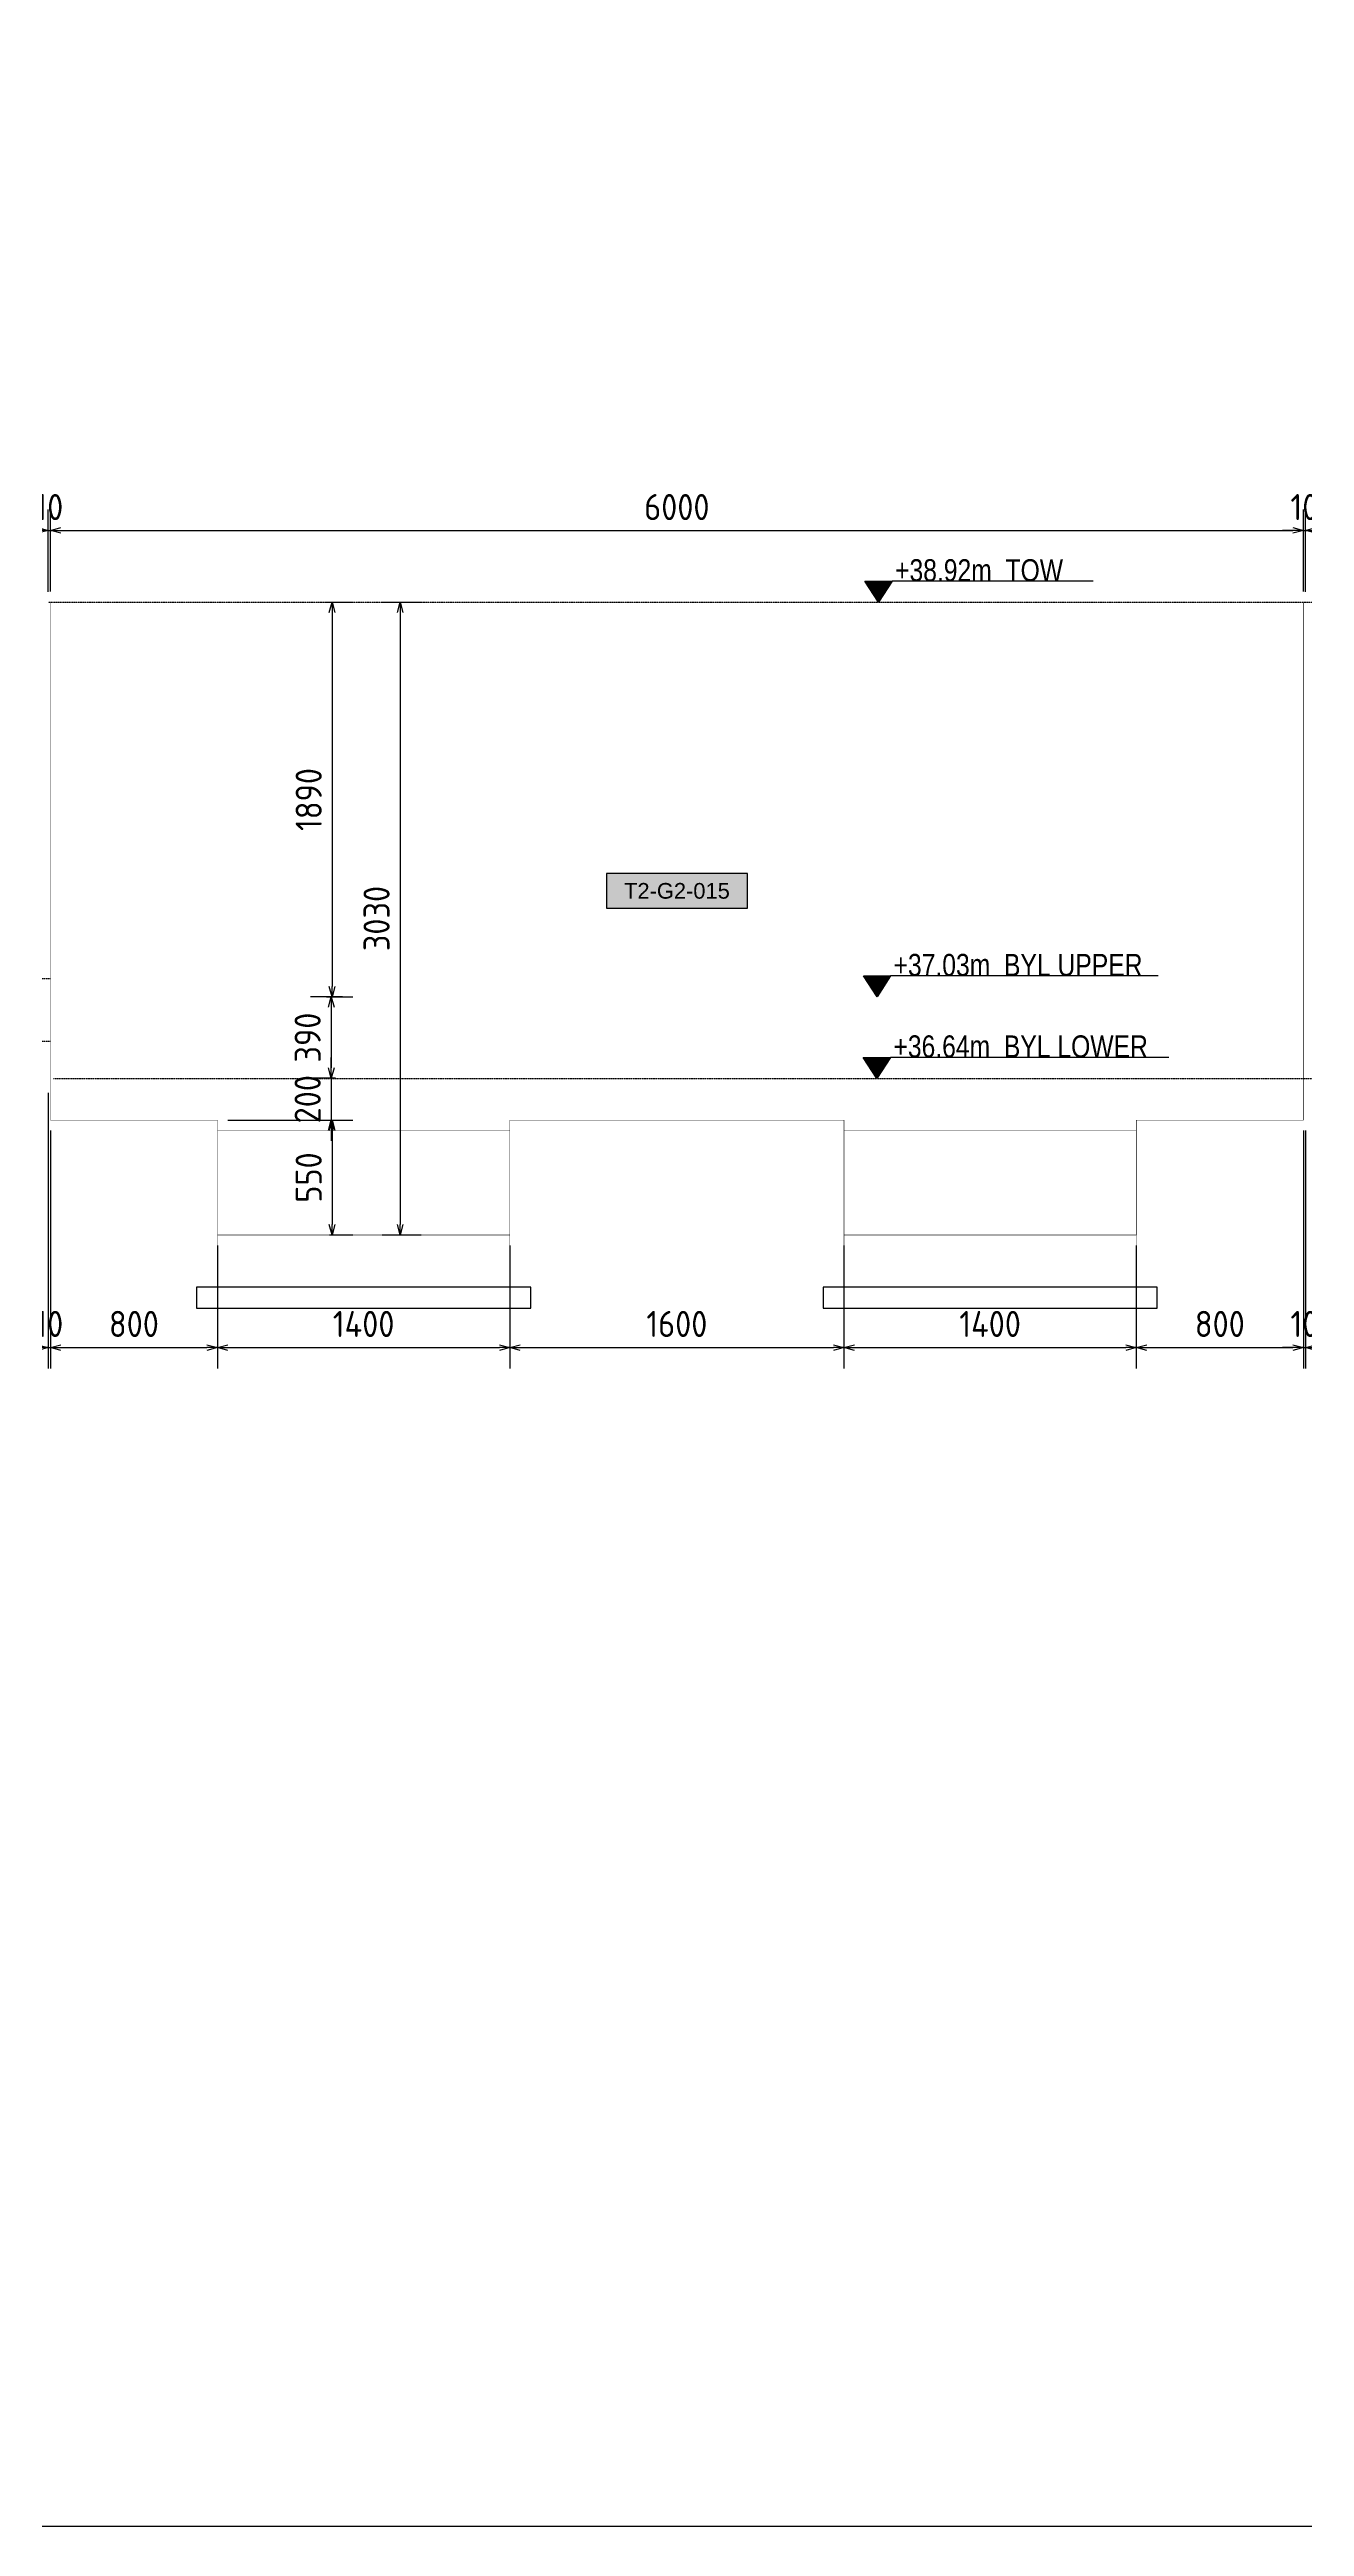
# Model space of a CAD drawing. Header units: centimetres. Extents: x -6122352 to 6876996, y -1694241 to 2592194.
# Drawn here: x 3390746 to 3396755, y 779040 to 790899 of the extents above; entities that cross this region are included whole.
import ezdxf
from ezdxf.enums import TextEntityAlignment as Align

# ---------------------------------------------------------------- set-up
doc = ezdxf.new("R2010")
doc.units = ezdxf.units.CM
doc.header["$MEASUREMENT"] = 0
doc.header["$PDMODE"] = 66
doc.header["$PDSIZE"] = 100
for name, pattern in [('CENTER', [2, 1.25, -0.25, 0.25, -0.25]), ('DASHED2', [0.375, 0.25, -0.125]), ('HIDDEN', [0.375, 0.25, -0.125])]:
    doc.linetypes.add(name, pattern=pattern)
doc.layers.get('Defpoints').update_dxf_attribs({"color": 255, "linetype": 'CENTER'})
for name, color, linetype in [('@MI-TYPE-01', 30, 'Continuous'), ('@MI-TYPE-02', 6, 'Continuous'), ('JML-Dimension', 1, 'Continuous'), ('PANEL-TAGS', 7, 'Continuous'), ('SECTION', 130, 'Continuous')]:
    doc.layers.add(name, color=color, linetype=linetype)
doc.styles.add('PANELTAG_STYLE', font='arial.ttf')
doc.styles.add('Schueco-BEMSTIL', font='isocpeur.ttf', dxfattribs={"width": 0.9})
doc.styles.add('txt-Pisa-std', font='arial.ttf', dxfattribs={"width": 0.8})
doc.dimstyles.new('MI- JWC-TXT-2.5 MM', dxfattribs={"dimscale": 1.5, "dimtxt": 2.5, "dimasz": 1, "dimexe": 2, "dimexo": 1, "dimgap": 1, "dimtad": 1, "dimdec": 0, "dimdsep": 46, "dimtxsty": 'Schueco-BEMSTIL', "dimblk": 'OPEN30', "dimcen": 0, "dimdle": 2, "dimclrd": 140, "dimclre": 8, "dimclrt": 40, "dimadec": 0, "dimazin": 2, "dimtfac": 1, "dimtdec": 0, "dimtix": 1, "dimtmove": 2, "dimatfit": 3, "dimldrblk": 'OPEN', "dimfxl": 2, "dimlwd": -1, "dimlwe": -1, "dimarcsym": 0})

# ---------------------------------------------------------------- blocks, each defined once
blk = doc.blocks.new('*U1142')
at = {"layer": 'JML-Dimension'}
h = blk.add_hatch(color=10, dxfattribs=at)
h.dxf.hatch_style = 1
h.paths.add_polyline_path([(0, 0), (-1.54, 2.37), (1.54, 2.37)])
blk.add_line((24.31, 2.37), (1.54, 2.37), dxfattribs=at)
blk.add_lwpolyline([(0, 0), (-1.54, 2.37), (1.54, 2.37), (0, 0)], dxfattribs=at)
at = {"color": 5, "style": 'txt-Pisa-std', "width": 0.8}
blk.add_attdef('+0.0', text='', height=2.5, dxfattribs=at).set_placement((1.87, 2.37), align=Align.BOTTOM_LEFT)
blk = doc.blocks.new('*U1445')
at = {"layer": 'JML-Dimension'}
h = blk.add_hatch(color=10, dxfattribs=at)
h.dxf.hatch_style = 1
h.paths.add_polyline_path([(0, 0), (-1.54, 2.37), (1.54, 2.37)])
blk.add_line((31.81, 2.37), (1.54, 2.37), dxfattribs=at)
blk.add_lwpolyline([(0, 0), (-1.54, 2.37), (1.54, 2.37), (0, 0)], dxfattribs=at)
at = {"color": 5, "style": 'txt-Pisa-std', "width": 0.8}
blk.add_attdef('+0.0', text='', height=2.5, dxfattribs=at).set_placement((1.87, 2.37), align=Align.BOTTOM_LEFT)
blk = doc.blocks.new('*U1446')
at = {"layer": 'JML-Dimension'}
h = blk.add_hatch(color=10, dxfattribs=at)
h.dxf.hatch_style = 1
h.paths.add_polyline_path([(0, 0), (-1.54, 2.37), (1.54, 2.37)])
blk.add_line((33.03, 2.37), (1.54, 2.37), dxfattribs=at)
blk.add_lwpolyline([(0, 0), (-1.54, 2.37), (1.54, 2.37), (0, 0)], dxfattribs=at)
at = {"color": 5, "style": 'txt-Pisa-std', "width": 0.8}
blk.add_attdef('+0.0', text='', height=2.5, dxfattribs=at).set_placement((1.87, 2.37), align=Align.BOTTOM_LEFT)
blk = doc.blocks.new('_Open30')
at = {"color": 0, "linetype": 'ByBlock', "lineweight": -2}
for p, q in [((-1, 0.27), (0, 0)), ((0, 0), (-1, -0.27)), ((0, 0), (-1, 0))]:
    blk.add_line(p, q, dxfattribs=at)
blk = doc.blocks.new('*D1515')
at = {"layer": '@MI-TYPE-01', "color": 8, "transparency": 16777216}
for p, q in [((3392339, 788253), (3392525, 788253)), ((3392339, 785223), (3392525, 785223))]:
    blk.add_line(p, q, dxfattribs=at)
at = {"layer": '@MI-TYPE-01', "color": 140, "transparency": 16777216}
blk.add_line((3392425, 788203), (3392425, 785273), dxfattribs=at)
at = {"layer": 'Defpoints', "color": 0, "transparency": 16777216}
for p in [(3392289, 788253), (3392289, 785223), (3392425, 785223)]:
    blk.add_point(p, dxfattribs=at)
at = {"layer": '@MI-TYPE-01', "color": 140, "transparency": 16777216, "xscale": 50, "yscale": 50, "zscale": 50}
for p, rotation in [((3392425, 788253), 90), ((3392425, 785223), 270)]:
    blk.add_blockref('_Open30', p, dxfattribs=dict(at, rotation=rotation))
at = {"layer": '@MI-TYPE-01', "color": 40, "transparency": 16777216, "insert": (3392312, 786738), "char_height": 125, "attachment_point": 5, "rotation": 90, "style": 'Schueco-BEMSTIL'}
blk.add_mtext('3030', dxfattribs=at)
blk = doc.blocks.new('_Open')
at = {"color": 0, "linetype": 'ByBlock', "lineweight": -2}
for p, q in [((-1, 0.2), (0, 0)), ((-1, -0.2), (0, 0)), ((0, 0), (-1, 0))]:
    blk.add_line(p, q, dxfattribs=at)
blk = doc.blocks.new('*D1516')
at = {"layer": '@MI-TYPE-01', "color": 8, "transparency": 16777216}
for p, q in [((3392072, 788253), (3392199, 788253)), ((3392072, 786363), (3392199, 786363))]:
    blk.add_line(p, q, dxfattribs=at)
at = {"layer": '@MI-TYPE-01', "color": 140, "transparency": 16777216}
blk.add_line((3392099, 788203), (3392099, 786413), dxfattribs=at)
at = {"layer": 'Defpoints', "color": 0, "transparency": 16777216}
for p in [(3392022, 788253), (3392022, 786363), (3392099, 786363)]:
    blk.add_point(p, dxfattribs=at)
at = {"layer": '@MI-TYPE-01', "color": 140, "transparency": 16777216, "xscale": 50, "yscale": 50, "zscale": 50}
for p, rotation in [((3392099, 788253), 90), ((3392099, 786363), 270)]:
    blk.add_blockref('_Open30', p, dxfattribs=dict(at, rotation=rotation))
at = {"layer": '@MI-TYPE-01', "color": 40, "transparency": 16777216, "insert": (3391987, 787308), "char_height": 125, "attachment_point": 5, "rotation": 90, "style": 'Schueco-BEMSTIL'}
blk.add_mtext('1890', dxfattribs=at)
blk = doc.blocks.new('*D1517')
at = {"layer": '@MI-TYPE-01', "color": 8, "transparency": 16777216}
for p, q in [((3392149, 786363), (3391995, 786363)), ((3392115, 785973), (3391995, 785973))]:
    blk.add_line(p, q, dxfattribs=at)
at = {"layer": '@MI-TYPE-01', "color": 140, "transparency": 16777216}
blk.add_line((3392095, 786313), (3392095, 786023), dxfattribs=at)
at = {"layer": 'Defpoints', "color": 0, "transparency": 16777216}
for p in [(3392199, 786363), (3392095, 785973), (3392165, 785973)]:
    blk.add_point(p, dxfattribs=at)
at = {"layer": '@MI-TYPE-01', "color": 140, "transparency": 16777216, "xscale": 50, "yscale": 50, "zscale": 50}
for p, rotation in [((3392095, 786363), 90), ((3392095, 785973), 270)]:
    blk.add_blockref('_Open30', p, dxfattribs=dict(at, rotation=rotation))
at = {"layer": '@MI-TYPE-01', "color": 40, "transparency": 16777216, "insert": (3391982, 786168), "char_height": 125, "attachment_point": 5, "rotation": 90, "style": 'Schueco-BEMSTIL'}
blk.add_mtext('390', dxfattribs=at)
blk = doc.blocks.new('*D1518')
at = {"layer": '@MI-TYPE-01', "color": 140, "transparency": 16777216}
for p, q in [((3392095, 786023), (3392095, 786073)), ((3392095, 785973), (3392095, 785773)), ((3392095, 785723), (3392095, 785673))]:
    blk.add_line(p, q, dxfattribs=at)
at = {"layer": '@MI-TYPE-01', "color": 8, "transparency": 16777216}
for p, q in [((3392115, 785973), (3391995, 785973)), ((3391600, 785773), (3392195, 785773))]:
    blk.add_line(p, q, dxfattribs=at)
at = {"layer": 'Defpoints', "color": 0, "transparency": 16777216}
for p in [(3392165, 785973), (3391550, 785773), (3392095, 785773)]:
    blk.add_point(p, dxfattribs=at)
at = {"layer": '@MI-TYPE-01', "color": 140, "transparency": 16777216, "xscale": 50, "yscale": 50, "zscale": 50}
for p, rotation in [((3392095, 785973), 270), ((3392095, 785773), 90)]:
    blk.add_blockref('_Open30', p, dxfattribs=dict(at, rotation=rotation))
at = {"layer": '@MI-TYPE-01', "color": 40, "transparency": 16777216, "insert": (3391982, 785873), "char_height": 125, "attachment_point": 5, "rotation": 90, "style": 'Schueco-BEMSTIL'}
blk.add_mtext('200', dxfattribs=at)
blk = doc.blocks.new('*D1519')
at = {"layer": '@MI-TYPE-01', "color": 8, "transparency": 16777216}
for p, q in [((3391600, 785773), (3392199, 785773)), ((3392087, 785223), (3392199, 785223))]:
    blk.add_line(p, q, dxfattribs=at)
at = {"layer": '@MI-TYPE-01', "color": 140, "transparency": 16777216}
blk.add_line((3392099, 785723), (3392099, 785273), dxfattribs=at)
at = {"layer": 'Defpoints', "color": 0, "transparency": 16777216}
for p in [(3391550, 785773), (3392037, 785223), (3392099, 785223)]:
    blk.add_point(p, dxfattribs=at)
at = {"layer": '@MI-TYPE-01', "color": 140, "transparency": 16777216, "xscale": 50, "yscale": 50, "zscale": 50}
for p, rotation in [((3392099, 785773), 90), ((3392099, 785223), 270)]:
    blk.add_blockref('_Open30', p, dxfattribs=dict(at, rotation=rotation))
at = {"layer": '@MI-TYPE-01', "color": 40, "transparency": 16777216, "insert": (3391987, 785498), "char_height": 125, "attachment_point": 5, "rotation": 90, "style": 'Schueco-BEMSTIL'}
blk.add_mtext('550', dxfattribs=at)
blk = doc.blocks.new('T2-ELE FT')
at = {"color": 12, "linetype": 'HIDDEN', "ltscale": 5, "const_width": 2}
blk.add_lwpolyline([(30306558, 1676366), (30306558, 1676866), (30307958, 1676866), (30307958, 1676366)], dxfattribs=at)
at = {"color": 12, "ltscale": 20, "const_width": 2}
blk.add_lwpolyline([(30306558, 1676366), (30307958, 1676366), (30307958, 1676116), (30306558, 1676116)], close=True, dxfattribs=at)
at = {"color": 8, "ltscale": 20}
blk.add_lwpolyline([(30306458, 1676116), (30308058, 1676116), (30308058, 1676016), (30306458, 1676016)], close=True, dxfattribs=at)
blk = doc.blocks.new('*D1576')
at = {"layer": '@MI-TYPE-01', "color": 8, "transparency": 16777216}
for p, q in [((3390740, 788302), (3390740, 788696)), ((3390750, 788303), (3390750, 788696))]:
    blk.add_line(p, q, dxfattribs=at)
at = {"layer": '@MI-TYPE-01', "color": 140, "transparency": 16777216}
for p, q in [((3390690, 788596), (3390640, 788596)), ((3390740, 788596), (3390750, 788596)), ((3390800, 788596), (3390850, 788596))]:
    blk.add_line(p, q, dxfattribs=at)
at = {"layer": 'Defpoints', "color": 0, "transparency": 16777216}
for p in [(3390750, 788596), (3390740, 788252), (3390750, 788253)]:
    blk.add_point(p, dxfattribs=at)
at = {"layer": '@MI-TYPE-01', "color": 140, "transparency": 16777216, "xscale": 50, "yscale": 50, "zscale": 50}
blk.add_blockref('_Open30', (3390740, 788596), dxfattribs=at)
at = {"layer": '@MI-TYPE-01', "color": 140, "transparency": 16777216, "xscale": 50, "yscale": 50, "zscale": 50, "rotation": 180}
blk.add_blockref('_Open30', (3390750, 788596), dxfattribs=at)
at = {"layer": '@MI-TYPE-01', "color": 40, "transparency": 16777216, "insert": (3390745, 788708), "char_height": 125, "attachment_point": 5, "style": 'Schueco-BEMSTIL'}
blk.add_mtext('10', dxfattribs=at)
blk = doc.blocks.new('*D1577')
at = {"layer": '@MI-TYPE-01', "color": 8, "transparency": 16777216}
for p, q in [((3390750, 788303), (3390750, 788696)), ((3396750, 788303), (3396750, 788696))]:
    blk.add_line(p, q, dxfattribs=at)
at = {"layer": '@MI-TYPE-01', "color": 140, "transparency": 16777216}
blk.add_line((3390800, 788596), (3396700, 788596), dxfattribs=at)
at = {"layer": 'Defpoints', "color": 0, "transparency": 16777216}
for p in [(3396750, 788596), (3390750, 788253), (3396750, 788253)]:
    blk.add_point(p, dxfattribs=at)
at = {"layer": '@MI-TYPE-01', "color": 140, "transparency": 16777216, "xscale": 50, "yscale": 50, "zscale": 50, "rotation": 180}
blk.add_blockref('_Open30', (3390750, 788596), dxfattribs=at)
at = {"layer": '@MI-TYPE-01', "color": 140, "transparency": 16777216, "xscale": 50, "yscale": 50, "zscale": 50}
blk.add_blockref('_Open30', (3396750, 788596), dxfattribs=at)
at = {"layer": '@MI-TYPE-01', "color": 40, "transparency": 16777216, "insert": (3393750, 788708), "char_height": 125, "attachment_point": 5, "style": 'Schueco-BEMSTIL'}
blk.add_mtext('6000', dxfattribs=at)
blk = doc.blocks.new('*D1578')
at = {"layer": '@MI-TYPE-01', "color": 8, "transparency": 16777216}
for p, q in [((3396750, 788303), (3396750, 788696)), ((3396760, 788302), (3396760, 788696))]:
    blk.add_line(p, q, dxfattribs=at)
at = {"layer": '@MI-TYPE-01', "color": 140, "transparency": 16777216}
for p, q in [((3396700, 788596), (3396650, 788596)), ((3396750, 788596), (3396760, 788596)), ((3396810, 788596), (3396860, 788596))]:
    blk.add_line(p, q, dxfattribs=at)
at = {"layer": 'Defpoints', "color": 0, "transparency": 16777216}
for p in [(3396760, 788596), (3396750, 788253), (3396760, 788252)]:
    blk.add_point(p, dxfattribs=at)
at = {"layer": '@MI-TYPE-01', "color": 140, "transparency": 16777216, "xscale": 50, "yscale": 50, "zscale": 50}
blk.add_blockref('_Open30', (3396750, 788596), dxfattribs=at)
at = {"layer": '@MI-TYPE-01', "color": 140, "transparency": 16777216, "xscale": 50, "yscale": 50, "zscale": 50, "rotation": 180}
blk.add_blockref('_Open30', (3396760, 788596), dxfattribs=at)
at = {"layer": '@MI-TYPE-01', "color": 40, "transparency": 16777216, "insert": (3396755, 788708), "char_height": 125, "attachment_point": 5, "style": 'Schueco-BEMSTIL'}
blk.add_mtext('10', dxfattribs=at)
blk = doc.blocks.new('*D1671')
at = {"layer": '@MI-TYPE-01', "color": 8, "transparency": 16777216}
for p, q in [((3390740, 785903), (3390740, 784584)), ((3390750, 785723), (3390750, 784584))]:
    blk.add_line(p, q, dxfattribs=at)
at = {"layer": '@MI-TYPE-01', "color": 140, "transparency": 16777216}
for p, q in [((3390690, 784684), (3390640, 784684)), ((3390740, 784684), (3390750, 784684)), ((3390800, 784684), (3390850, 784684))]:
    blk.add_line(p, q, dxfattribs=at)
at = {"layer": 'Defpoints', "color": 0, "transparency": 16777216}
for p in [(3390740, 785953), (3390750, 785773), (3390750, 784684)]:
    blk.add_point(p, dxfattribs=at)
at = {"layer": '@MI-TYPE-01', "color": 140, "transparency": 16777216, "xscale": 50, "yscale": 50, "zscale": 50}
blk.add_blockref('_Open30', (3390740, 784684), dxfattribs=at)
at = {"layer": '@MI-TYPE-01', "color": 140, "transparency": 16777216, "xscale": 50, "yscale": 50, "zscale": 50, "rotation": 180}
blk.add_blockref('_Open30', (3390750, 784684), dxfattribs=at)
at = {"layer": '@MI-TYPE-01', "color": 40, "transparency": 16777216, "insert": (3390745, 784797), "char_height": 125, "attachment_point": 5, "style": 'Schueco-BEMSTIL'}
blk.add_mtext('10', dxfattribs=at)
blk = doc.blocks.new('*D1672')
at = {"layer": '@MI-TYPE-01', "color": 8, "transparency": 16777216}
for p, q in [((3390750, 785723), (3390750, 784584)), ((3391550, 785173), (3391550, 784584))]:
    blk.add_line(p, q, dxfattribs=at)
at = {"layer": '@MI-TYPE-01', "color": 140, "transparency": 16777216}
blk.add_line((3390800, 784684), (3391500, 784684), dxfattribs=at)
at = {"layer": 'Defpoints', "color": 0, "transparency": 16777216}
for p in [(3390750, 785773), (3391550, 785223), (3391550, 784684)]:
    blk.add_point(p, dxfattribs=at)
at = {"layer": '@MI-TYPE-01', "color": 140, "transparency": 16777216, "xscale": 50, "yscale": 50, "zscale": 50, "rotation": 180}
blk.add_blockref('_Open30', (3390750, 784684), dxfattribs=at)
at = {"layer": '@MI-TYPE-01', "color": 140, "transparency": 16777216, "xscale": 50, "yscale": 50, "zscale": 50}
blk.add_blockref('_Open30', (3391550, 784684), dxfattribs=at)
at = {"layer": '@MI-TYPE-01', "color": 40, "transparency": 16777216, "insert": (3391150, 784797), "char_height": 125, "attachment_point": 5, "style": 'Schueco-BEMSTIL'}
blk.add_mtext('800', dxfattribs=at)
blk = doc.blocks.new('*D1673')
at = {"layer": '@MI-TYPE-01', "color": 8, "transparency": 16777216}
for p, q in [((3391550, 785173), (3391550, 784584)), ((3392950, 785173), (3392950, 784584))]:
    blk.add_line(p, q, dxfattribs=at)
at = {"layer": '@MI-TYPE-01', "color": 140, "transparency": 16777216}
blk.add_line((3391600, 784684), (3392900, 784684), dxfattribs=at)
at = {"layer": 'Defpoints', "color": 0, "transparency": 16777216}
for p in [(3391550, 785223), (3392950, 785223), (3392950, 784684)]:
    blk.add_point(p, dxfattribs=at)
at = {"layer": '@MI-TYPE-01', "color": 140, "transparency": 16777216, "xscale": 50, "yscale": 50, "zscale": 50, "rotation": 180}
blk.add_blockref('_Open30', (3391550, 784684), dxfattribs=at)
at = {"layer": '@MI-TYPE-01', "color": 140, "transparency": 16777216, "xscale": 50, "yscale": 50, "zscale": 50}
blk.add_blockref('_Open30', (3392950, 784684), dxfattribs=at)
at = {"layer": '@MI-TYPE-01', "color": 40, "transparency": 16777216, "insert": (3392250, 784797), "char_height": 125, "attachment_point": 5, "style": 'Schueco-BEMSTIL'}
blk.add_mtext('1400', dxfattribs=at)
blk = doc.blocks.new('*D1674')
at = {"layer": '@MI-TYPE-01', "color": 8, "transparency": 16777216}
for p, q in [((3392950, 785173), (3392950, 784584)), ((3394550, 785173), (3394550, 784584))]:
    blk.add_line(p, q, dxfattribs=at)
at = {"layer": '@MI-TYPE-01', "color": 140, "transparency": 16777216}
blk.add_line((3393000, 784684), (3394500, 784684), dxfattribs=at)
at = {"layer": 'Defpoints', "color": 0, "transparency": 16777216}
for p in [(3392950, 785223), (3394550, 785223), (3394550, 784684)]:
    blk.add_point(p, dxfattribs=at)
at = {"layer": '@MI-TYPE-01', "color": 140, "transparency": 16777216, "xscale": 50, "yscale": 50, "zscale": 50, "rotation": 180}
blk.add_blockref('_Open30', (3392950, 784684), dxfattribs=at)
at = {"layer": '@MI-TYPE-01', "color": 140, "transparency": 16777216, "xscale": 50, "yscale": 50, "zscale": 50}
blk.add_blockref('_Open30', (3394550, 784684), dxfattribs=at)
at = {"layer": '@MI-TYPE-01', "color": 40, "transparency": 16777216, "insert": (3393750, 784797), "char_height": 125, "attachment_point": 5, "style": 'Schueco-BEMSTIL'}
blk.add_mtext('1600', dxfattribs=at)
blk = doc.blocks.new('*D1675')
at = {"layer": '@MI-TYPE-01', "color": 8, "transparency": 16777216}
for p, q in [((3394550, 785173), (3394550, 784584)), ((3395950, 785173), (3395950, 784584))]:
    blk.add_line(p, q, dxfattribs=at)
at = {"layer": '@MI-TYPE-01', "color": 140, "transparency": 16777216}
blk.add_line((3394600, 784684), (3395900, 784684), dxfattribs=at)
at = {"layer": 'Defpoints', "color": 0, "transparency": 16777216}
for p in [(3394550, 785223), (3395950, 785223), (3395950, 784684)]:
    blk.add_point(p, dxfattribs=at)
at = {"layer": '@MI-TYPE-01', "color": 140, "transparency": 16777216, "xscale": 50, "yscale": 50, "zscale": 50, "rotation": 180}
blk.add_blockref('_Open30', (3394550, 784684), dxfattribs=at)
at = {"layer": '@MI-TYPE-01', "color": 140, "transparency": 16777216, "xscale": 50, "yscale": 50, "zscale": 50}
blk.add_blockref('_Open30', (3395950, 784684), dxfattribs=at)
at = {"layer": '@MI-TYPE-01', "color": 40, "transparency": 16777216, "insert": (3395250, 784797), "char_height": 125, "attachment_point": 5, "style": 'Schueco-BEMSTIL'}
blk.add_mtext('1400', dxfattribs=at)
blk = doc.blocks.new('*D1676')
at = {"layer": '@MI-TYPE-01', "color": 8, "transparency": 16777216}
for p, q in [((3396750, 785723), (3396750, 784584)), ((3395950, 785173), (3395950, 784584))]:
    blk.add_line(p, q, dxfattribs=at)
at = {"layer": '@MI-TYPE-01', "color": 140, "transparency": 16777216}
blk.add_line((3396000, 784684), (3396700, 784684), dxfattribs=at)
at = {"layer": 'Defpoints', "color": 0, "transparency": 16777216}
for p in [(3396750, 785773), (3395950, 785223), (3396750, 784684)]:
    blk.add_point(p, dxfattribs=at)
at = {"layer": '@MI-TYPE-01', "color": 140, "transparency": 16777216, "xscale": 50, "yscale": 50, "zscale": 50, "rotation": 180}
blk.add_blockref('_Open30', (3395950, 784684), dxfattribs=at)
at = {"layer": '@MI-TYPE-01', "color": 140, "transparency": 16777216, "xscale": 50, "yscale": 50, "zscale": 50}
blk.add_blockref('_Open30', (3396750, 784684), dxfattribs=at)
at = {"layer": '@MI-TYPE-01', "color": 40, "transparency": 16777216, "insert": (3396350, 784797), "char_height": 125, "attachment_point": 5, "style": 'Schueco-BEMSTIL'}
blk.add_mtext('800', dxfattribs=at)
blk = doc.blocks.new('*D1677')
at = {"layer": '@MI-TYPE-01', "color": 8, "transparency": 16777216}
for p, q in [((3396750, 785723), (3396750, 784584)), ((3396760, 785723), (3396760, 784584))]:
    blk.add_line(p, q, dxfattribs=at)
at = {"layer": '@MI-TYPE-01', "color": 140, "transparency": 16777216}
for p, q in [((3396700, 784684), (3396650, 784684)), ((3396750, 784684), (3396760, 784684)), ((3396810, 784684), (3396860, 784684))]:
    blk.add_line(p, q, dxfattribs=at)
at = {"layer": 'Defpoints', "color": 0, "transparency": 16777216}
for p in [(3396750, 785773), (3396760, 785773), (3396760, 784684)]:
    blk.add_point(p, dxfattribs=at)
at = {"layer": '@MI-TYPE-01', "color": 140, "transparency": 16777216, "xscale": 50, "yscale": 50, "zscale": 50}
blk.add_blockref('_Open30', (3396750, 784684), dxfattribs=at)
at = {"layer": '@MI-TYPE-01', "color": 140, "transparency": 16777216, "xscale": 50, "yscale": 50, "zscale": 50, "rotation": 180}
blk.add_blockref('_Open30', (3396760, 784684), dxfattribs=at)
at = {"layer": '@MI-TYPE-01', "color": 40, "transparency": 16777216, "insert": (3396755, 784797), "char_height": 125, "attachment_point": 5, "style": 'Schueco-BEMSTIL'}
blk.add_mtext('10', dxfattribs=at)
blk = doc.blocks.new('PANELTAG')
at = {"layer": 'PANEL-TAGS', "color": 1}
blk.add_lwpolyline([(-13.5, -3.3), (13.5, -3.3), (13.5, 3.3), (-13.5, 3.3)], close=True, dxfattribs=at)
at = {"layer": 'PANEL-TAGS', "color": 40, "true_color": 0xffd700}
blk.add_solid([(-13.5, -3.3), (13.5, -3.3), (-13.5, 3.3), (13.5, 3.3)], dxfattribs=at)
at = {"layer": 'PANEL-TAGS', "color": 5, "style": 'PANELTAG_STYLE'}
blk.add_attdef('TAGNO', text='', height=3, dxfattribs=at).set_placement((0, 0), align=Align.CENTER)

msp = doc.modelspace()

# ---------------------------------------------------------------- linework, layer by layer
msp.add_lwpolyline([(3278170.28592, 802757.28808), (3588252.33865, 802757.28808), (3588252.33865, 779039.77254), (3278170.28592, 779039.77254)], close=True)
at = {"layer": '@MI-TYPE-01', "const_width": 2.5}
msp.add_lwpolyline([(3390750.34341, 788252.67761), (3396750.34341, 788252.67761), (3396750.34341, 785772.77711), (3395950.34341, 785772.77711), (3395950.34341, 785222.77711), (3394550.34341, 785222.77711), (3394550.34341, 785772.77711), (3392950.34341, 785772.77711), (3392950.34341, 785222.77711), (3391550.34341, 785222.77711), (3391550.34341, 785772.77711), (3390750.34341, 785772.83293)], close=True, dxfattribs=at)
at = {"layer": '@MI-TYPE-02', "color": 160, "linetype": 'DASHED2', "ltscale": 5}
for points in [[(3390740.34341, 788252.67761), (3411239.18744, 788252.67761)], [(3348465.56296, 786450.51811), (3390750.34341, 786450.51811)], [(3348465.56296, 786150.51811), (3390750.34341, 786150.51811)], [(3390765.53745, 785972.67765), (3432903.32519, 785972.67765)]]:
    msp.add_lwpolyline(points, dxfattribs=at)

# ---------------------------------------------------------------- block references
at = {"color": 2, "xscale": -1}
for p in [(33699508.50498, -891143.09665), (33702508.50498, -891143.09665)]:
    msp.add_blockref('T2-ELE FT', p, dxfattribs=at)
at = {"layer": 'PANEL-TAGS'}
ref = msp.add_blockref('PANELTAG', (3393750.34713, 786870.63943), dxfattribs=dict(at, xscale=25, yscale=25, zscale=25))
ref.add_attrib('TAGNO', 'T2-G2-015', dxfattribs={"color": 5, "height": 75, "style": 'PANELTAG_STYLE'}).set_placement((3393750.34713, 786870.63943), align=Align.MIDDLE_CENTER)
at = {"layer": 'SECTION', "color": 6}
ref = msp.add_blockref('*U1142', (3394715.7604, 788252.40766), dxfattribs=dict(at, xscale=42.30147098076819, yscale=42.30147098076819, zscale=42.30147098076819))
ref.add_attrib('+0.0', '+38.92m  TOW', (3394794.88905, 788352.66473), dxfattribs={"layer": 'JML-Dimension', "color": 5, "height": 105.7536775, "style": 'txt-Pisa-std', "width": 0.8})
ref = msp.add_blockref('*U1445', (3394708.46691, 786362.67761), dxfattribs=dict(at, xscale=42.30147098076819, yscale=42.30147098076819, zscale=42.30147098076819))
ref.add_attrib('+0.0', '+37.03m  BYL UPPER', (3394787.59556, 786462.93467), dxfattribs={"layer": 'JML-Dimension', "color": 5, "height": 105.7536775, "style": 'txt-Pisa-std', "width": 0.8})
ref = msp.add_blockref('*U1446', (3394707.9269, 785972.67765), dxfattribs=dict(at, xscale=42.30147098076819, yscale=42.30147098076819, zscale=42.30147098076819))
ref.add_attrib('+0.0', '+36.64m  BYL LOWER', (3394787.05555, 786072.93472), dxfattribs={"layer": 'JML-Dimension', "color": 5, "height": 105.7536775, "style": 'txt-Pisa-std', "width": 0.8})

# ---------------------------------------------------------------- dimensions: what is measured, and where the dimension line sits
at = {"layer": '@MI-TYPE-01'}
for base, p1, p2, picture, middle in [((3390750.34341, 788595.54934), (3390740.34706, 788252.40766), (3390750.34341, 788252.67761), '*D1576', (3390745.34523, 788708.04934)), ((3396750.34341, 788595.54934), (3390750.34341, 788252.67761), (3396750.34341, 788252.67761), '*D1577', (3393750.34341, 788708.04934)), ((3396760.33977, 788595.54934), (3396750.34341, 788252.67761), (3396760.33977, 788252.40766), '*D1578', (3396755.34159, 788708.04934)), ((3390750.34341, 784684.25759), (3390740.34706, 785952.50717), (3390750.34341, 785772.83293), '*D1671', (3390745.34523, 784796.75759)), ((3391550.34341, 784684.25759), (3390750.34341, 785772.83293), (3391550.34341, 785222.77711), '*D1672', (3391150.34341, 784796.75759)), ((3396750.34341, 784684.25759), (3395950.34341, 785222.77711), (3396750.34341, 785772.77711), '*D1676', (3396350.34341, 784796.75759)), ((3396760.33977, 784684.25759), (3396750.34341, 785772.77711), (3396760.33977, 785772.56298), '*D1677', (3396755.34159, 784796.75759)), ((3392950.34341, 784684.25759), (3391550.34341, 785222.77711), (3392950.34341, 785222.77711), '*D1673', (3392250.34341, 784796.75759)), ((3394550.34341, 784684.25759), (3392950.34341, 785222.77711), (3394550.34341, 785222.77711), '*D1674', (3393750.34341, 784796.75759)), ((3395950.34341, 784684.25759), (3394550.34341, 785222.77711), (3395950.34341, 785222.77711), '*D1675', (3395250.34341, 784796.75759))]:
    dim = msp.add_linear_dim(base=base, p1=p1, p2=p2, dimstyle='MI- JWC-TXT-2.5 MM', dxfattribs=at)
    dim.commit()
    dim.dimension.update_dxf_attribs({"geometry": picture, "text_midpoint": middle})
for base, p1, p2, picture, middle in [((3392099.46873, 786362.67761), (3392022.09404, 788252.67761), (3392022.09404, 786362.67761), '*D1516', (3391986.96873, 787307.67761)), ((3392424.86997, 785222.77711), (3392288.74921, 788252.67761), (3392288.74921, 785222.77711), '*D1515', (3392312.36997, 786737.72736)), ((3392094.58515, 785972.67765), (3392199.46873, 786362.67761), (3392165.49457, 785972.67765), '*D1517', (3391982.08515, 786167.67763)), ((3392094.58515, 785772.77711), (3392165.49457, 785972.67765), (3391550.34341, 785772.77711), '*D1518', (3391982.08515, 785872.72738)), ((3392099.46873, 785222.77711), (3391550.34341, 785772.77711), (3392036.52172, 785222.77711), '*D1519', (3391986.96873, 785497.77711))]:
    dim = msp.add_linear_dim(base=base, p1=p1, p2=p2, angle=90, dimstyle='MI- JWC-TXT-2.5 MM', dxfattribs=at)
    dim.commit()
    dim.dimension.update_dxf_attribs({"geometry": picture, "text_midpoint": middle})

doc.saveas('drawing.dxf')
